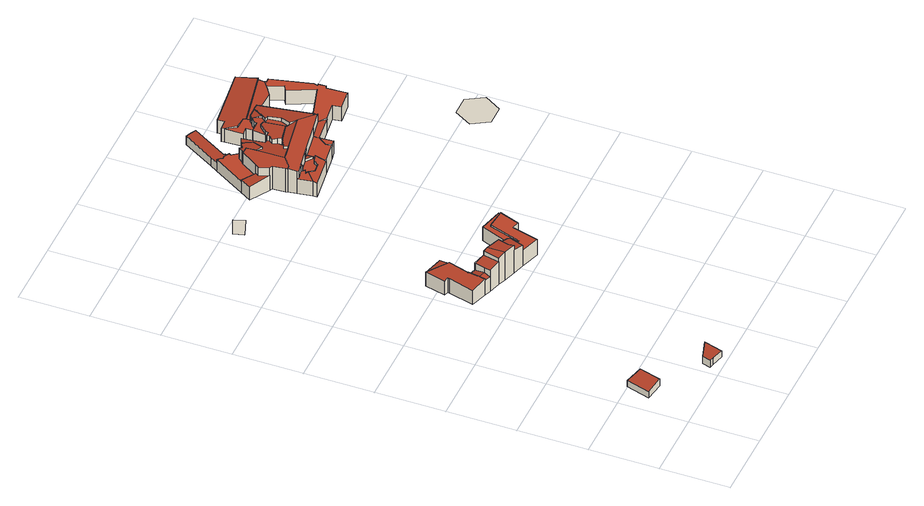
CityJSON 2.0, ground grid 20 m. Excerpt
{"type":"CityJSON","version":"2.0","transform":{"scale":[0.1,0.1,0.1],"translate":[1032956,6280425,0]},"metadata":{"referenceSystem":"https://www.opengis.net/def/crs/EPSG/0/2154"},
"CityObjects":{
"building1":{"type":"Building","attributes":{"altitude_sol":4.5,"altitude_sol_fixed":1.75,"code_commune_insee":"06004","code_departement_insee":"06","code_iris":"060040103","fictive_geom_cstr":false,"hauteur":3.1,"rf_force_lod11":false,"rf_h_ground":4.32,"rf_h_ground_":4.32,"rf_h_roof_50p":6.54,"rf_h_roof_70p":6.62,"rf_h_roof_max":6.76,"rf_h_roof_min":6.26,"rf_is_glass_roof_":false,"rf_nodata_frac_":0.103,"rf_nodata_r_":1.07,"rf_pc_select":"_HIGHEST_YET_INSUFFICIENT_COVERAGE","rf_pc_year":2023,"rf_pt_density_":14.14,"rf_reconstruction_time":27,"rf_rmse_lod12":0.135,"rf_rmse_lod13":0.135,"rf_rmse_lod22":0.0387,"rf_roof_n_planes":1,"rf_roof_type":"horizontal","rf_status":"reconstruction_succeeded","rf_volume_lod12":85.66,"rf_volume_lod13":85.66,"rf_volume_lod22":82.65,"s_geom_cstr":65},"children":["building1-1"]},
"building1-1":{"type":"BuildingPart","parents":["building1"],"geometry":[{"type":"Solid","lod":"2.2","boundaries":[[[[0,1,2,3]],[[4,1,0,5]],[[6,2,1,4]],[[5,0,3,7]],[[7,3,2,6]],[[7,6,4,5]]]],"semantics":{"surfaces":[{"type":"GroundSurface"},{"type":"WallSurface","on_footprint_edge":true},{"type":"RoofSurface","rf_azimuth":289.45,"rf_h_roof_50p":6.51,"rf_h_roof_70p":6.59,"rf_h_roof_max":6.73,"rf_h_roof_min":6.3,"rf_slope":4.13}],"values":[[0,1,1,1,1,2]]}}]},
"building2":{"type":"Building","attributes":{"altitude_sol":4.4,"altitude_sol_fixed":2.39,"code_commune_insee":"06004","code_departement_insee":"06","code_iris":"060040103","fictive_geom_cstr":false,"hauteur":2.7,"rf_force_lod11":false,"rf_h_ground":4.17,"rf_h_ground_":4.17,"rf_h_roof_50p":6.32,"rf_h_roof_70p":6.4,"rf_h_roof_max":6.58,"rf_h_roof_min":6.2,"rf_is_glass_roof_":false,"rf_nodata_frac_":0.226,"rf_nodata_r_":1.34,"rf_pc_select":"_HIGHEST_YET_INSUFFICIENT_COVERAGE","rf_pc_year":2023,"rf_pt_density_":16.62,"rf_reconstruction_time":28,"rf_rmse_lod12":0.18,"rf_rmse_lod13":0.18,"rf_rmse_lod22":0.148,"rf_roof_n_planes":1,"rf_roof_type":"horizontal","rf_status":"reconstruction_succeeded","rf_volume_lod12":48.4,"rf_volume_lod13":48.4,"rf_volume_lod22":47.41,"s_geom_cstr":61},"children":["building2-1"]},
"building2-1":{"type":"BuildingPart","parents":["building2"],"geometry":[{"type":"Solid","lod":"2.2","boundaries":[[[[8,9,10,11,12]],[[13,11,10,14]],[[15,8,12,16]],[[16,12,11,13]],[[14,10,9,17]],[[17,9,8,15]],[[17,15,16,13,14]]]],"semantics":{"surfaces":[{"type":"GroundSurface"},{"type":"WallSurface","on_footprint_edge":true},{"type":"RoofSurface","rf_azimuth":111.94,"rf_h_roof_50p":6.34,"rf_h_roof_70p":6.41,"rf_h_roof_max":6.54,"rf_h_roof_min":6.19,"rf_slope":3.64}],"values":[[0,1,1,1,1,1,2]]}}]},
"building3":{"type":"Building","attributes":{"altitude_sol":1,"altitude_sol_fixed":3.9,"code_commune_insee":"06004","code_departement_insee":"06","code_iris":"060040103","fictive_geom_cstr":false,"hauteur":8,"rf_force_lod11":false,"rf_h_ground":4.75,"rf_h_ground_":4.75,"rf_h_roof_50p":10.1,"rf_h_roof_70p":10.36,"rf_h_roof_max":14.62,"rf_h_roof_min":9.33,"rf_is_glass_roof_":false,"rf_nodata_frac_":0.0198,"rf_nodata_r_":0.912,"rf_pc_select":"_HIGHEST_YET_INSUFFICIENT_COVERAGE","rf_pc_year":2023,"rf_pt_density_":14.33,"rf_reconstruction_time":174,"rf_rmse_lod12":1.56,"rf_rmse_lod13":0.73,"rf_rmse_lod22":0.164,"rf_roof_n_planes":14,"rf_roof_type":"slanted","rf_status":"reconstruction_succeeded","rf_volume_lod12":1349.47,"rf_volume_lod13":1548.09,"rf_volume_lod22":1457.63,"s_geom_cstr":252},"children":["building3-1"]},
"building3-1":{"type":"BuildingPart","parents":["building3"],"geometry":[{"type":"Solid","lod":"2.2","boundaries":[[[[18,19,20,21,22,23,24,25,26,27,28,29,30,31,32,33,34,35,36,37,38,39,40,41,42,43,44,45,46,47]],[[48,39,38,49]],[[50,51,52,53]],[[54,55,56,57]],[[58,31,30,56]],[[59,60,42,41,61]],[[61,41,40,51,50]],[[53,52,37,36,62]],[[49,38,37,52]],[[63,33,32,64]],[[65,23,22,66]],[[66,22,21,67,68]],[[64,32,31,58,69]],[[69,58,70]],[[71,24,23,65]],[[72,25,24,71]],[[73,27,26,74,75]],[[76,73,77,78]],[[79,80,81,82]],[[83,45,44,84,85]],[[85,84,86,87]],[[88,28,27,73,76]],[[60,59,70]],[[82,81,89,90]],[[75,74,90,91]],[[57,56,30,29,86]],[[92,43,42,60]],[[74,26,25,72]],[[93,20,19,94]],[[51,40,39,48]],[[68,67,80,79]],[[95,96,46,45,83]],[[67,21,20,93]],[[78,77,96,95]],[[87,86,29,28,88]],[[84,44,43,92,97]],[[97,92,55,54]],[[98,35,34,99]],[[62,36,35,98]],[[99,34,33,63]],[[100,47,46,96]],[[91,90,89,101,102]],[[102,101,18,47,100]],[[94,19,18,101]],[[51,48,49,52]],[[68,79,82,90,74,72,71,65,66]],[[78,95,83,88,76]],[[87,88,83,85]],[[97,54,57,86,84]],[[55,70,58,56]],[[55,92,60,70]],[[99,63,64,69,70,59,61,50,53,62,98]],[[102,100,96,77,73,75,91]],[[94,101,89,81,80,67,93]]]],"semantics":{"surfaces":[{"type":"GroundSurface"},{"type":"WallSurface","on_footprint_edge":true},{"type":"WallSurface","on_footprint_edge":false},{"type":"RoofSurface","rf_azimuth":14.38,"rf_h_roof_50p":9.63,"rf_h_roof_70p":9.74,"rf_h_roof_max":10.39,"rf_h_roof_min":9.42,"rf_slope":10.57},{"type":"RoofSurface","rf_azimuth":107.88,"rf_h_roof_50p":10.07,"rf_h_roof_70p":10.1,"rf_h_roof_max":11.86,"rf_h_roof_min":9.94,"rf_slope":2.04},{"type":"RoofSurface","rf_azimuth":54.54,"rf_h_roof_50p":14.08,"rf_h_roof_70p":14.13,"rf_h_roof_max":14.3,"rf_h_roof_min":13.82,"rf_slope":5.21},{"type":"RoofSurface","rf_azimuth":286.77,"rf_h_roof_50p":13.93,"rf_h_roof_70p":14.04,"rf_h_roof_max":14.31,"rf_h_roof_min":13.64,"rf_slope":14.24},{"type":"RoofSurface","rf_azimuth":297.6,"rf_h_roof_50p":12.21,"rf_h_roof_70p":12.36,"rf_h_roof_max":13.75,"rf_h_roof_min":11.77,"rf_slope":10.8},{"type":"RoofSurface","rf_azimuth":197.84,"rf_h_roof_50p":10.14,"rf_h_roof_70p":10.22,"rf_h_roof_max":11.95,"rf_h_roof_min":9.91,"rf_slope":13.68},{"type":"RoofSurface","rf_azimuth":14.29,"rf_h_roof_50p":9.8,"rf_h_roof_70p":10.07,"rf_h_roof_max":11.9,"rf_h_roof_min":9.3,"rf_slope":15.44},{"type":"RoofSurface","rf_azimuth":274.67,"rf_h_roof_50p":9.96,"rf_h_roof_70p":10.12,"rf_h_roof_max":10.47,"rf_h_roof_min":9.53,"rf_slope":8.23},{"type":"RoofSurface","rf_azimuth":98.33,"rf_h_roof_50p":12.19,"rf_h_roof_70p":12.33,"rf_h_roof_max":13.96,"rf_h_roof_min":11.72,"rf_slope":10.57},{"type":"RoofSurface","rf_azimuth":314.37,"rf_h_roof_50p":9.62,"rf_h_roof_70p":9.66,"rf_h_roof_max":11.73,"rf_h_roof_min":9.5,"rf_slope":2.23}],"values":[[0,1,2,2,1,1,1,1,1,1,1,1,1,2,1,1,1,2,2,1,2,1,2,2,2,1,1,1,1,1,2,1,1,2,1,1,2,1,1,1,1,2,1,1,3,4,5,6,7,8,9,10,11,12]]}}]},
"building4":{"type":"Building","attributes":{"altitude_sol":1,"altitude_sol_fixed":7.02,"code_commune_insee":"06004","code_departement_insee":"06","code_iris":"060040103","fictive_geom_cstr":false,"hauteur":3,"rf_force_lod11":false,"rf_h_ground":5.46,"rf_h_ground_":5.46,"rf_h_roof_50p":0,"rf_h_roof_70p":0,"rf_h_roof_max":0,"rf_h_roof_min":0,"rf_is_glass_roof_":false,"rf_nodata_frac_":0.853,"rf_nodata_r_":1.62,"rf_pc_select":"_HIGHEST_YET_INSUFFICIENT_COVERAGE","rf_pc_year":2023,"rf_pt_density_":5.82,"rf_reconstruction_time":0,"rf_rmse_lod12":0,"rf_rmse_lod13":0,"rf_rmse_lod22":0,"rf_roof_n_planes":0,"rf_roof_type":"no points","rf_status":"reconstruction_succeeded","rf_volume_lod12":0,"rf_volume_lod13":0,"rf_volume_lod22":0,"s_geom_cstr":18},"geometry":[{"type":"MultiSurface","lod":"0","boundaries":[[[103,104,105,106]]]}]},
"building5":{"type":"Building","attributes":{"altitude_sol":1,"altitude_sol_fixed":6.81,"code_commune_insee":"06004","code_departement_insee":"06","code_iris":"060040103","fictive_geom_cstr":false,"hauteur":9.1,"rf_force_lod11":false,"rf_h_ground":5.69,"rf_h_ground_":5.69,"rf_h_roof_50p":10.78,"rf_h_roof_70p":13.42,"rf_h_roof_max":14.5,"rf_h_roof_min":8.07,"rf_is_glass_roof_":false,"rf_nodata_frac_":0.126,"rf_nodata_r_":2.39,"rf_pc_select":"_HIGHEST_YET_INSUFFICIENT_COVERAGE","rf_pc_year":2023,"rf_pt_density_":14.18,"rf_reconstruction_time":498,"rf_rmse_lod12":2.49,"rf_rmse_lod13":0.484,"rf_rmse_lod22":0.22,"rf_roof_n_planes":33,"rf_roof_type":"slanted","rf_status":"reconstruction_succeeded","rf_volume_lod12":6793.83,"rf_volume_lod13":5440.96,"rf_volume_lod22":5240.05,"s_geom_cstr":1055},"children":["building5-1"]},
"building5-1":{"type":"BuildingPart","parents":["building5"],"geometry":[{"type":"Solid","lod":"2.2","boundaries":[[[[107,108,109,110,111,112,113,114,115,116,117,118,119,120,121,122,123,124,125,126,127,128,129,130,131,132,133,134,135,136,137,138,139,140,141,142,143,144,145,146,147,148,149,150,151,152,153,154,155,156,157,158,159],[160,161,162,163,164,165,166,167,168],[169,170,171,172]],[[173,130,129,174]],[[175,118,117,176,177]],[[178,133,132,179]],[[179,132,131,180]],[[180,131,130,173]],[[174,129,128,181]],[[182,183,184,185]],[[186,187,188,189]],[[190,191,192,193]],[[194,150,149,195]],[[196,115,114,197]],[[198,199,200]],[[201,156,155,202]],[[203,121,120,204]],[[205,152,151,206]],[[206,151,150,194]],[[202,155,154,207]],[[208,209,210,211]],[[212,144,143,213]],[[214,140,139,215]],[[216,141,140,214]],[[217,109,108,218]],[[219,217,220,221]],[[222,110,109,217,219]],[[223,224,225,226]],[[227,228,229]],[[230,231,232,233,234]],[[199,235,167,166,236,237]],[[193,192,111,110,222]],[[238,142,141,216]],[[239,238,240,241]],[[242,243,244,245,246,247]],[[248,249,250,251]],[[236,166,165,252]],[[253,254,255,187,186]],[[256,162,161,257]],[[258,259,134,133,178]],[[260,261,262]],[[260,263,264,265]],[[266,267,209,208]],[[265,264,122,121,203]],[[259,258,268]],[[269,136,135,270]],[[270,135,134,259]],[[271,272,267,266]],[[213,273,274]],[[275,276,277,278]],[[241,240,279,280]],[[281,282,228,227]],[[221,220,283,284]],[[189,188,285]],[[286,287,288,289]],[[290,291,197,292]],[[293,294,224,223]],[[295,296,297,298,299]],[[300,295,278,301]],[[302,168,167,235]],[[303,304,305,306]],[[247,246,304,303]],[[306,305,235,199,198]],[[307,137,136,269]],[[308,309,310,311]],[[312,308,313,314]],[[315,195,149,148,310]],[[316,317,195,315]],[[318,319,320,309,308,312]],[[311,310,148,147,321]],[[292,197,114,113,322]],[[299,298,323,324]],[[324,323,291,290]],[[290,276,275]],[[298,297,263,260]],[[234,233,243,242]],[[325,326,244,243]],[[233,232,327,326,325]],[[328,329,330]],[[215,331,330]],[[329,328,332,333,334]],[[335,138,137,307]],[[331,215,139,138,335,336]],[[336,335,294,293]],[[337,125,124,338]],[[204,120,119,339]],[[340,160,168,302]],[[341,342,282,281]],[[343,344,342,341]],[[345,346,347,250]],[[187,255,346,345]],[[251,250,347,348,349]],[[176,117,116,350]],[[350,116,115,196]],[[339,119,118,175]],[[334,333,272,271]],[[326,327,332,328]],[[351,352,353,354]],[[177,176,352,351]],[[355,356,169,172,249,248]],[[249,172,171,357]],[[354,353,358]],[[262,261,358]],[[359,360,231,230]],[[361,362,363]],[[183,182,363]],[[321,147,146,364]],[[314,313,364,365]],[[366,145,144,212]],[[365,364,146,145,366]],[[367,368,317,316]],[[369,370,368,367]],[[371,372,370,369]],[[373,374,372,371]],[[375,158,157,374,373]],[[376,377,378,379]],[[377,159,158,375]],[[380,127,126,381]],[[252,165,164,382]],[[383,382,164,163,384]],[[385,386,382,383]],[[338,124,123,386,385]],[[386,123,122,264]],[[387,388,389,390]],[[390,389,391,392]],[[392,391,320,319]],[[393,394,395,396]],[[396,395,397,398]],[[398,397,388,387]],[[379,378,394,393]],[[289,288,393]],[[399,107,159,377,376]],[[374,157,156,201]],[[349,348,191,190]],[[322,113,112,400]],[[401,402,254,253]],[[403,404,402,401]],[[301,278,277,404,403]],[[384,163,162,256]],[[362,361,319,318]],[[257,161,160,340]],[[181,128,127,380]],[[381,126,125,337]],[[226,225,405]],[[246,245,405]],[[185,184,287,286]],[[406,153,152,205]],[[207,154,153,406]],[[407,408,360,359]],[[211,210,409,410]],[[410,409,411,412]],[[280,279,412,413]],[[413,412,411,408,407]],[[357,171,170,344,343]],[[344,170,169,356]],[[284,283,356,355]],[[273,213,143,142,238,239]],[[218,108,107,399]],[[400,112,111,192]],[[237,236,296,295,300]],[[290,275,278,295,299,324]],[[233,325,243]],[[294,335,307,269,225,224]],[[354,358,261,260,265,203,204,339,175,177,351]],[[334,271,266,208,216,214,215,330,329]],[[226,405,245,244,326,328,330,331,336,293,223]],[[262,358,353,352,176,350,196,197,291,323,298,260]],[[364,313,308,311,321]],[[394,378,377,375,373,371,369,367,316,315,310,309,320,391,389,388,397,395]],[[296,236,252,382,386,264,263,297]],[[381,337,338,385,383,384,256,257,340,302,235,305,304,268,258,178,179,180,173,174,181,380]],[[246,405,225,269,270,259,268,304]],[[185,286,289,393,396,398,387,390,392,319,361,363,182]],[[207,406,205,206,194,195,317,368,370,372,374,201,202]],[[274,414,229,183,363,362,318,312,314,365,366,212,213]],[[412,279,240,238,216,208,211,410]],[[408,411,409,210,209,267,272,333,332,327,232,231,360]],[[357,343,341,281,227,285,188,187,345,250,249]],[[284,355,248,251,349,190,193,222,219,221]],[[273,239,241,280,413,407,359,230,234,242,247,303,306,198,200,415,285,227,229,414,274]],[[218,399,376,379,393,288,287,184,183,229,228,282,342,344,356,283,220,217]],[[400,192,191,348,347,346,255,254,402,404,277,276,290,292,322]],[[237,300,301,403,401,253,186,189,285,415,200,199]]]],"semantics":{"surfaces":[{"type":"GroundSurface"},{"type":"WallSurface","on_footprint_edge":true},{"type":"WallSurface","on_footprint_edge":false},{"type":"RoofSurface","rf_azimuth":351.67,"rf_h_roof_50p":13.37,"rf_h_roof_70p":13.54,"rf_h_roof_max":14.19,"rf_h_roof_min":13.09,"rf_slope":13.07},{"type":"RoofSurface","rf_azimuth":101.34,"rf_h_roof_50p":11,"rf_h_roof_70p":11.03,"rf_h_roof_max":13.3,"rf_h_roof_min":10.95,"rf_slope":4.5},{"type":"RoofSurface","rf_azimuth":168.14,"rf_h_roof_50p":10.14,"rf_h_roof_70p":10.16,"rf_h_roof_max":10.46,"rf_h_roof_min":10.08,"rf_slope":1.83},{"type":"RoofSurface","rf_azimuth":343.75,"rf_h_roof_50p":10.67,"rf_h_roof_70p":10.85,"rf_h_roof_max":11.24,"rf_h_roof_min":10.08,"rf_slope":7.72},{"type":"RoofSurface","rf_azimuth":169.68,"rf_h_roof_50p":10.73,"rf_h_roof_70p":10.95,"rf_h_roof_max":11.53,"rf_h_roof_min":10.21,"rf_slope":24.15},{"type":"RoofSurface","rf_azimuth":229.63,"rf_h_roof_50p":10.43,"rf_h_roof_70p":10.44,"rf_h_roof_max":13.36,"rf_h_roof_min":10.41,"rf_slope":0.32},{"type":"RoofSurface","rf_azimuth":260.26,"rf_h_roof_50p":10.52,"rf_h_roof_70p":10.73,"rf_h_roof_max":13.29,"rf_h_roof_min":9.98,"rf_slope":14.32},{"type":"RoofSurface","rf_azimuth":340.6,"rf_h_roof_50p":10.38,"rf_h_roof_70p":10.47,"rf_h_roof_max":13.4,"rf_h_roof_min":10.1,"rf_slope":5.53},{"type":"RoofSurface","rf_azimuth":129.64,"rf_h_roof_50p":9.53,"rf_h_roof_70p":9.54,"rf_h_roof_max":13.59,"rf_h_roof_min":9.5,"rf_slope":0.464},{"type":"RoofSurface","rf_azimuth":171.56,"rf_h_roof_50p":10.63,"rf_h_roof_70p":10.74,"rf_h_roof_max":11.24,"rf_h_roof_min":10.21,"rf_slope":11.77},{"type":"RoofSurface","rf_azimuth":229.63,"rf_h_roof_50p":10.54,"rf_h_roof_70p":10.57,"rf_h_roof_max":13.37,"rf_h_roof_min":10.49,"rf_slope":0.32},{"type":"RoofSurface","rf_azimuth":164.62,"rf_h_roof_50p":10.42,"rf_h_roof_70p":10.49,"rf_h_roof_max":13.37,"rf_h_roof_min":10.14,"rf_slope":12.78},{"type":"RoofSurface","rf_azimuth":344.5,"rf_h_roof_50p":13.72,"rf_h_roof_70p":13.91,"rf_h_roof_max":14.3,"rf_h_roof_min":13.23,"rf_slope":11.22},{"type":"RoofSurface","rf_azimuth":124.78,"rf_h_roof_50p":8.47,"rf_h_roof_70p":8.53,"rf_h_roof_max":9.55,"rf_h_roof_min":8.26,"rf_slope":4.52},{"type":"RoofSurface","rf_azimuth":281.93,"rf_h_roof_50p":13.71,"rf_h_roof_70p":13.84,"rf_h_roof_max":14.23,"rf_h_roof_min":13.21,"rf_slope":8.9},{"type":"RoofSurface","rf_azimuth":261.43,"rf_h_roof_50p":11.13,"rf_h_roof_70p":11.26,"rf_h_roof_max":13.26,"rf_h_roof_min":10.74,"rf_slope":19.09},{"type":"RoofSurface","rf_azimuth":168.14,"rf_h_roof_50p":10.22,"rf_h_roof_70p":10.25,"rf_h_roof_max":13.29,"rf_h_roof_min":10.16,"rf_slope":1.83},{"type":"RoofSurface","rf_azimuth":348.38,"rf_h_roof_50p":13.93,"rf_h_roof_70p":14.04,"rf_h_roof_max":14.55,"rf_h_roof_min":13.59,"rf_slope":13.88},{"type":"RoofSurface","rf_azimuth":88.83,"rf_h_roof_50p":14.03,"rf_h_roof_70p":14.11,"rf_h_roof_max":14.29,"rf_h_roof_min":13.82,"rf_slope":4.19},{"type":"RoofSurface","rf_azimuth":171.26,"rf_h_roof_50p":13.75,"rf_h_roof_70p":13.93,"rf_h_roof_max":14.3,"rf_h_roof_min":13.18,"rf_slope":12.04},{"type":"RoofSurface","rf_azimuth":81.68,"rf_h_roof_50p":13.3,"rf_h_roof_70p":13.59,"rf_h_roof_max":14.3,"rf_h_roof_min":12.73,"rf_slope":12.07},{"type":"RoofSurface","rf_azimuth":242.73,"rf_h_roof_50p":13.2,"rf_h_roof_70p":13.42,"rf_h_roof_max":14.55,"rf_h_roof_min":12.98,"rf_slope":3.12},{"type":"RoofSurface","rf_azimuth":77.57,"rf_h_roof_50p":13.71,"rf_h_roof_70p":13.94,"rf_h_roof_max":14.55,"rf_h_roof_min":13.13,"rf_slope":11.85}],"values":[[0,1,1,1,1,1,1,2,2,2,1,1,2,1,1,1,1,1,2,1,1,1,1,2,1,2,2,2,1,1,1,2,2,2,1,2,1,1,2,2,2,1,2,1,1,2,2,2,2,2,2,2,2,2,2,2,2,1,2,2,2,1,2,2,1,2,2,1,1,2,2,2,2,2,2,2,2,2,2,1,1,2,1,1,1,2,2,2,2,2,1,1,1,2,2,2,2,1,1,2,2,2,2,2,1,2,1,1,2,2,2,2,1,2,1,1,1,1,2,1,1,2,2,2,2,2,2,2,2,1,1,2,1,2,2,2,1,2,1,1,1,2,2,2,1,1,2,2,2,2,2,1,1,2,1,1,1,2,3,4,5,6,7,8,9,10,11,12,13,14,15,16,17,18,19,20,21,22,23,24,25]]}}]},
"building6":{"type":"Building","attributes":{"altitude_sol_fixed":0,"code_commune_insee":"06004","code_departement_insee":"06","code_iris":"060040103","fictive_geom_cstr":true,"hauteur":2,"rf_force_lod11":false,"rf_h_ground":3.33,"rf_h_ground_":3.33,"rf_h_roof_50p":0,"rf_h_roof_70p":0,"rf_h_roof_max":0,"rf_h_roof_min":0,"rf_is_glass_roof_":false,"rf_nodata_frac_":0.858,"rf_nodata_r_":2.37,"rf_pc_select":"_HIGHEST_YET_INSUFFICIENT_COVERAGE","rf_pc_year":2023,"rf_pt_density_":7.64,"rf_reconstruction_time":0,"rf_rmse_lod12":0,"rf_rmse_lod13":0,"rf_rmse_lod22":0,"rf_roof_n_planes":0,"rf_roof_type":"no points","rf_status":"reconstruction_succeeded","rf_volume_lod12":0,"rf_volume_lod13":0,"rf_volume_lod22":0},"geometry":[{"type":"MultiSurface","lod":"0","boundaries":[[[416,417,418,419,420,421]]]}]}
},
"vertices":[
[27,183,43],[79,167,43],[60,105,43],[5,114,43],[79,167,67],[27,183,63],[60,105,67],[5,114,63],
[187,37,42],[247,55,42],[230,0,42],[193,9,42],[180,13,42],[193,9,64],[230,0,62],[187,37,65],[180,13,65],[247,55,62],
[378,656,48],[415,748,48],[480,730,48],[478,725,48],[481,725,48],[460,667,48],[438,672,48],[417,595,48],[361,613,48],[328,624,48],[293,635,48],[270,643,48],[236,654,48],[218,660,48],[170,675,48],[190,750,48],[189,750,48],[190,754,48],[177,757,48],[192,816,48],[192,817,48],[250,801,48],[242,771,48],[225,711,48],[226,711,48],[250,702,48],[282,691,48],[296,687,48],[339,672,48],[371,661,48],[250,801,95],[192,817,95],[242,771,104],[242,771,101],[192,816,95],[192,816,97],[241,671,119],[241,671,103],[236,654,98],[236,654,120],[218,660,98],[226,711,103],[226,711,93],[225,711,103],[177,757,95],[190,750,97],[170,675,95],[460,667,99],[481,725,99],[478,725,97],[478,725,99],[218,660,102],[221,677,103],[438,672,100],[417,595,100],[328,624,126],[361,613,102],[361,613,119],[328,624,142],[327,640,126],[327,640,141],[424,729,101],[424,729,96],[394,637,97],[394,637,101],[296,687,140],[282,691,124],[282,691,137],[270,643,126],[270,643,137],[293,635,144],[373,644,97],[373,644,102],[373,644,118],[250,702,94],[480,730,97],[415,748,95],[339,672,138],[339,672,125],[250,702,118],[190,754,97],[189,750,97],[371,661,119],[378,656,96],[378,656,117],
[307,1369,0],[297,1402,0],[245,1380,0],[254,1350,0],
[468,1448,57],[477,1384,57],[488,1385,57],[503,1386,57],[503,1393,57],[506,1432,57],[536,1432,57],[536,1439,57],[534,1462,57],[517,1461,57],[514,1515,57],[513,1523,57],[541,1525,57],[541,1545,57],[714,1566,57],[722,1505,57],[724,1487,57],[725,1482,57],[737,1482,57],[765,1366,57],[762,1353,57],[767,1355,57],[769,1332,57],[761,1330,57],[765,1271,57],[707,1264,57],[704,1289,57],[653,1282,57],[575,1271,57],[575,1270,57],[579,1233,57],[560,1230,57],[497,1221,57],[404,1208,57],[402,1219,57],[396,1261,57],[392,1286,57],[391,1292,57],[388,1328,57],[381,1332,57],[325,1365,57],[344,1397,57],[400,1489,57],[412,1509,57],[467,1602,57],[484,1596,57],[501,1589,57],[444,1493,57],[439,1486,57],[442,1483,57],[435,1468,57],[432,1463,57],[450,1440,57],[659,1324,57],[747,1349,57],[712,1423,57],[728,1432,57],[708,1475,57],[685,1458,57],[601,1459,57],[623,1310,57],[648,1331,57],[487,1353,57],[484,1340,57],[493,1342,57],[494,1343,57],[761,1330,106],[769,1332,106],[513,1523,102],[514,1515,101],[514,1515,104],[704,1289,105],[707,1264,105],[765,1271,105],[767,1355,106],[426,1387,142],[426,1387,139],[440,1378,136],[440,1378,144],[555,1348,146],[555,1348,138],[572,1336,142],[572,1336,143],[525,1417,140],[525,1417,131],[503,1393,129],[503,1393,141],[412,1509,86],[400,1489,86],[534,1462,104],[536,1439,103],[623,1310,136],[623,1310,134],[618,1305,135],[442,1483,83],[439,1486,83],[714,1566,104],[541,1545,101],[484,1596,85],[467,1602,86],[444,1493,83],[424,1242,116],[424,1242,102],[418,1247,102],[418,1247,114],[391,1292,137],[392,1286,137],[404,1208,102],[497,1221,100],[402,1219,107],[488,1385,126],[477,1384,128],[488,1385,142],[489,1378,126],[489,1378,142],[503,1386,141],[571,1270,104],[571,1270,102],[573,1270,102],[573,1270,104],[471,1316,142],[471,1316,132],[426,1308,142],[429,1263,132],[429,1263,103],[472,1271,102],[472,1271,111],[472,1271,132],[623,1310,105],[601,1459,103],[601,1459,132],[396,1261,107],[396,1261,133],[401,1258,109],[401,1258,132],[490,1274,132],[490,1274,110],[490,1274,104],[571,1288,105],[571,1288,107],[571,1288,133],[494,1343,142],[494,1343,136],[547,1355,136],[547,1355,138],[685,1458,101],[566,1376,143],[566,1376,132],[555,1348,131],[712,1423,106],[747,1349,106],[653,1282,105],[653,1282,100],[562,1472,111],[560,1480,110],[560,1480,111],[562,1472,107],[722,1505,109],[722,1505,113],[442,1230,109],[442,1230,102],[631,1297,105],[575,1270,102],[575,1271,103],[469,1233,108],[469,1233,101],[392,1286,138],[399,1286,138],[556,1435,137],[556,1435,133],[558,1426,133],[558,1426,139],[420,1261,115],[420,1261,132],[469,1329,139],[469,1329,132],[478,1365,129],[478,1365,143],[573,1334,143],[454,1409,139],[454,1409,133],[450,1428,133],[450,1428,135],[548,1450,133],[548,1450,107],[536,1439,132],[554,1246,104],[554,1246,101],[584,1459,132],[584,1459,104],[564,1459,105],[564,1459,111],[564,1459,131],[584,1459,135],[558,1426,142],[648,1331,105],[628,1299,133],[628,1299,105],[624,1301,105],[624,1301,134],[579,1233,101],[379,1371,104],[379,1371,95],[344,1397,95],[344,1397,101],[379,1371,132],[373,1361,105],[373,1361,132],[400,1489,96],[403,1486,96],[403,1486,85],[410,1418,136],[410,1418,135],[410,1418,95],[325,1365,103],[536,1432,132],[558,1459,110],[558,1459,131],[492,1256,109],[492,1256,104],[492,1256,102],[493,1251,104],[493,1251,114],[496,1229,104],[497,1221,104],[493,1251,102],[475,1246,102],[475,1246,113],[560,1230,101],[560,1230,104],[737,1482,106],[725,1482,106],[541,1525,103],[659,1324,105],[484,1337,137],[484,1337,128],[484,1340,137],[484,1340,128],[548,1353,137],[548,1353,130],[547,1355,130],[539,1415,132],[539,1415,139],[517,1461,99],[514,1516,103],[514,1516,101],[531,1484,104],[531,1484,108],[487,1353,143],[487,1353,127],[493,1342,137],[554,1481,110],[426,1263,132],[426,1263,103],[427,1417,136],[427,1417,138],[427,1404,138],[381,1332,108],[381,1332,134],[388,1328,135],[409,1483,95],[409,1483,85],[412,1476,95],[412,1476,84],[419,1477,95],[419,1477,84],[435,1468,95],[435,1468,82],[432,1463,95],[450,1440,132],[450,1440,95],[447,1438,95],[447,1438,133],[762,1353,106],[765,1366,106],[708,1475,103],[708,1475,106],[728,1432,106],[724,1487,106],[724,1487,105],[427,1437,132],[427,1437,95],[416,1424,95],[416,1424,134],[414,1423,95],[414,1423,134],[445,1435,134],[445,1435,95],[443,1437,95],[443,1437,133],[427,1429,95],[427,1429,134],[468,1448,128],[506,1432,130],[560,1412,142],[560,1412,132],[548,1414,144],[548,1414,132],[572,1279,104],[501,1589,83],[426,1258,131],[426,1258,102],[426,1251,102],[426,1251,117],[422,1257,102],[422,1257,116],[422,1257,131],[426,1307,142],[575,1335,143],
[884,977,0],[912,928,0],[968,928,0],[997,977,0],[968,1026,0],[912,1026,0]
]}
